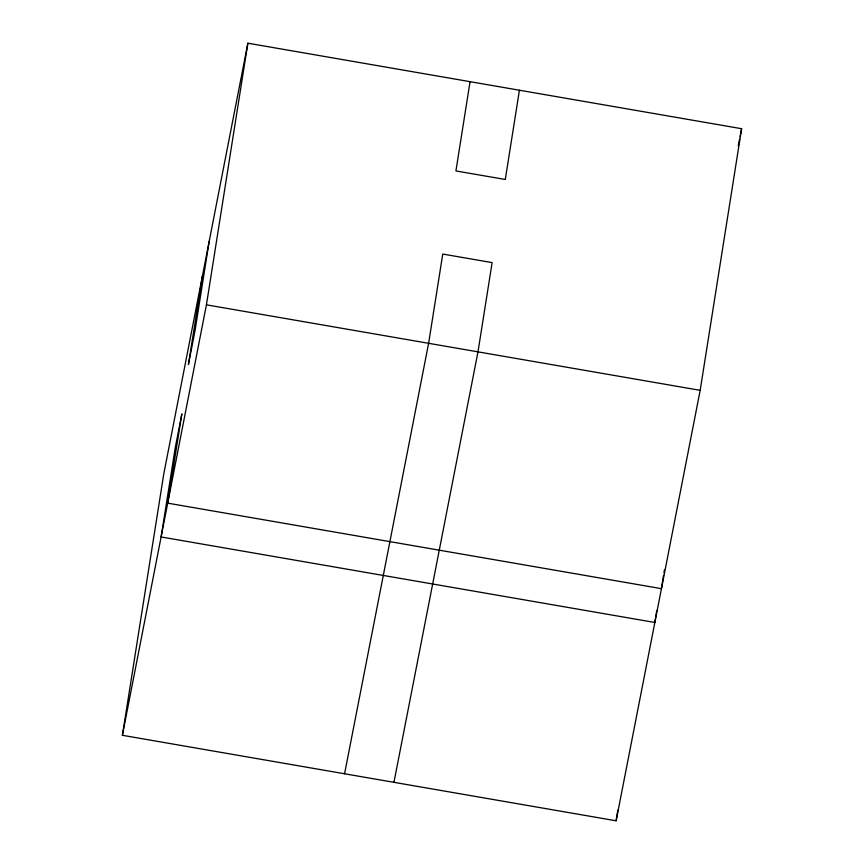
<?xml version="1.0" encoding="UTF-8"?>
<svg xmlns="http://www.w3.org/2000/svg" width="864" height="864" viewBox="0 0 864 864"><rect width="100%" height="100%" fill="white"/><g stroke="black" fill="none" stroke-linecap="round" stroke-linejoin="round"><path stroke-width="1.3" d="M122.386 735.296L163.825 473.666L247.871 43.2L741.614 128.704L700.175 390.334L616.129 820.8L122.386 735.296L206.431 304.83L247.871 43.2M202.543 275.335L188.417 364.586L195.016 330.772L209.153 241.52M470.059 81.68L455.922 170.932L505.289 179.474L519.426 90.234M616.129 820.8L617.814 810.173M656.748 610.492L654.847 622.48L161.114 536.965L175.241 447.714L181.85 413.899L167.713 503.15L661.457 588.665L663.563 575.338M663.984 572.681L664.405 570.013M344.574 773.766L428.62 343.31L442.757 254.059L492.124 262.613L477.986 351.864L393.941 782.32M738.256 145.897L739.541 139.288M740.059 136.642L741.614 128.704M206.431 304.83L700.175 390.334"/></g></svg>
